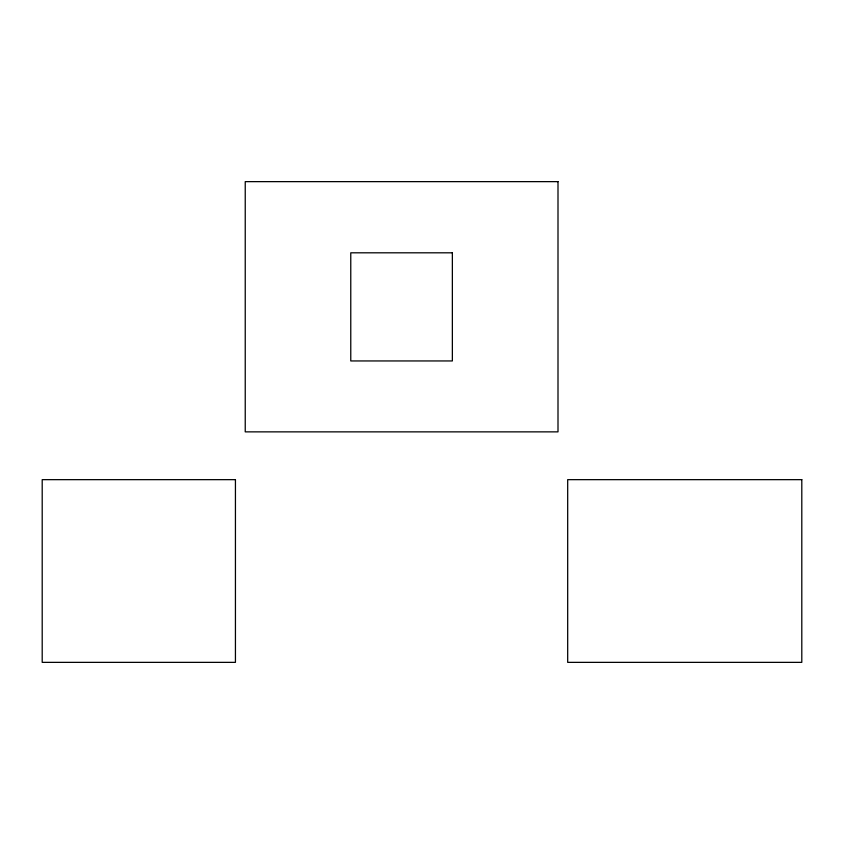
<?xml version="1.0" encoding="UTF-8"?>
<svg xmlns="http://www.w3.org/2000/svg" width="844" height="844" viewBox="0 0 844 844"><rect width="100%" height="100%" fill="white"/><g stroke="black" fill="none" stroke-linecap="round" stroke-linejoin="round"><path stroke-width="1.27" d="M558 181.639L245.235 181.639L245.235 431.864L558 431.864L558 181.639M452.363 252.81L350.766 252.81L350.766 360.947L452.363 360.947L452.363 252.81M235.434 479.656L42.2 479.656L42.2 662.361L235.434 662.361L235.434 479.656M801.8 479.656L567.685 479.656L567.685 662.361L801.8 662.361L801.8 479.656"/></g></svg>
